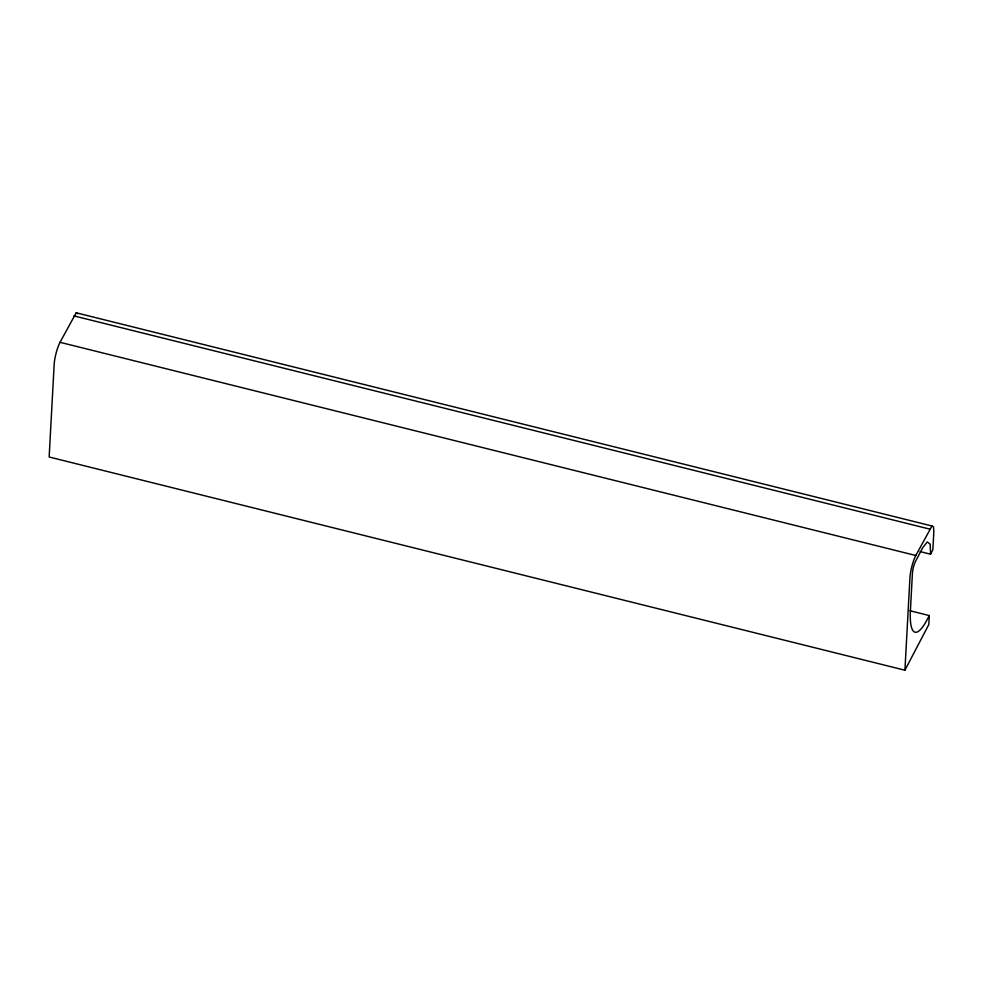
<?xml version="1.0" encoding="UTF-8"?>
<svg xmlns="http://www.w3.org/2000/svg" width="983" height="983" viewBox="0 0 983 983"><rect width="100%" height="100%" fill="white"/><g stroke="black" fill="none" stroke-linecap="round" stroke-linejoin="round"><path stroke-width="1.47" d="M931.97 525.991L76.195 312.791L60.024 342.305A16.379 3.539 -76 0 0 54.151 364.668L49.15 457.009L904.925 670.209L909.926 577.869A16.379 3.539 -76 0 1 915.8 555.493L931.97 525.991L933.518 526.851L933.85 531.422L932.855 549.78L930.545 554.191L920.137 551.598M909.951 610.738L929.291 615.567L928.8 624.561L904.925 670.209M929.291 615.567L927.374 619.229A61.413 13.258 -76 0 1 910.307 612.384L912.433 573.077A8.478 1.831 -76 0 1 915.468 561.502L922.558 547.949L927.239 541.928L930.201 544.238L930.545 554.191M73.848 315.875L929.611 529.075M60.024 342.305L915.8 555.493M76.195 312.791L77.755 313.786"/></g></svg>
